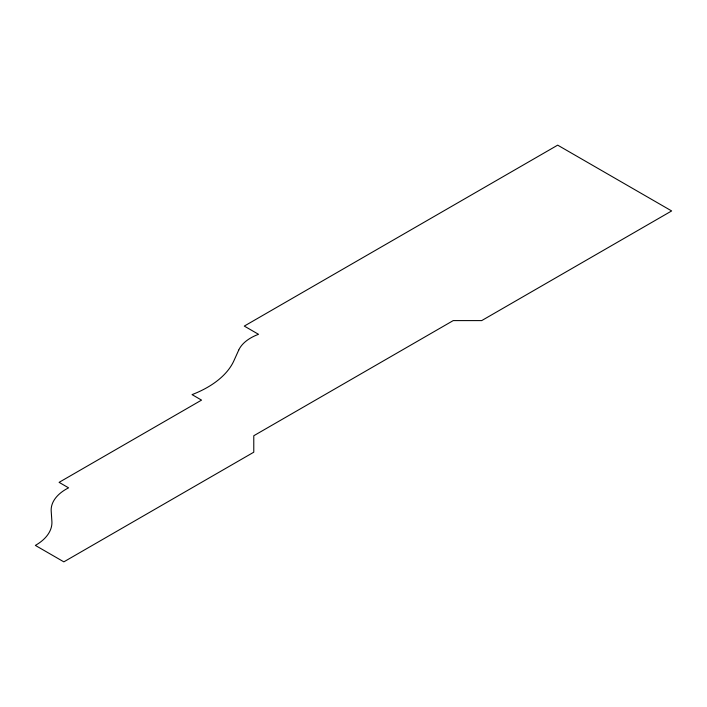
<?xml version="1.0" encoding="UTF-8"?>
<svg xmlns="http://www.w3.org/2000/svg" width="707" height="707" viewBox="0 0 707 707"><rect width="100%" height="100%" fill="white"/><g stroke="black" fill="none" stroke-linecap="round" stroke-linejoin="round"><path stroke-width="1.06" d="M238.719 350.106L233.902 360.756A101.163 58.407 0 0 1 192.048 394.621L201.548 400.109L59.096 482.351L68.588 487.839A51.081 29.491 0 0 0 51.204 511.179L51.885 521.28A55.614 32.107 0 0 1 35.35 545.406L63.842 561.853L253.778 452.197L253.778 435.742L453.222 320.598L481.706 320.598L671.65 210.942L557.682 145.147L244.286 326.086L258.532 334.305A46.565 26.884 0 0 0 238.719 350.106"/></g></svg>
